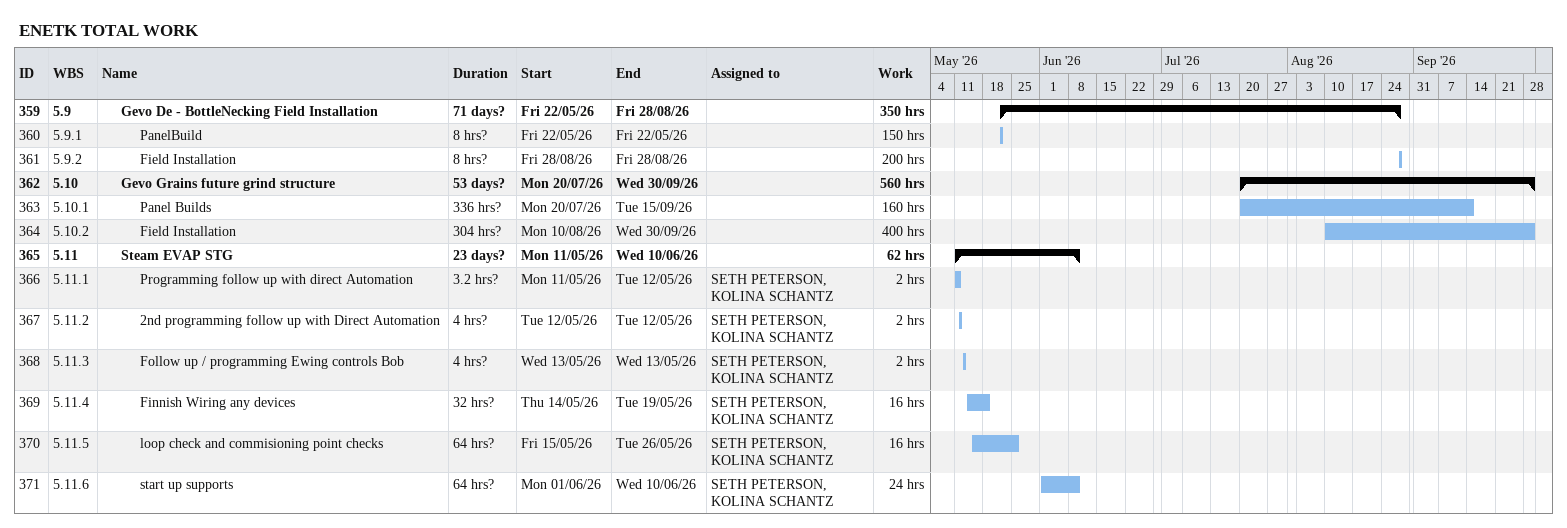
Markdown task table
ENETK TOTAL WORK

| ID | WBS | Task | Duration | Start | Finish | Resources | Work (h) |
|---|---|---|---|---|---|---|---|
| 359 | 5.9 | **Gevo De - BottleNecking Field Installation** | 71d? | 2026-05-22 | 2026-08-28 |  | 350 |
| 360 | 5.9.1 | PanelBuild | 8h? | 2026-05-22 | 2026-05-22 |  | 150 |
| 361 | 5.9.2 | Field Installation | 8h? | 2026-08-28 | 2026-08-28 |  | 200 |
| 362 | 5.10 | **Gevo Grains future grind structure** | 53d? | 2026-07-20 | 2026-09-30 |  | 560 |
| 363 | 5.10.1 | Panel Builds | 336h? | 2026-07-20 | 2026-09-15 |  | 160 |
| 364 | 5.10.2 | Field Installation | 304h? | 2026-08-10 | 2026-09-30 |  | 400 |
| 365 | 5.11 | **Steam EVAP STG** | 23d? | 2026-05-11 | 2026-06-10 |  | 62 |
| 366 | 5.11.1 | Programming follow up with direct Automation | 3.2h? | 2026-05-11 | 2026-05-12 | SETH PETERSON, KOLINA SCHANTZ | 2 |
| 367 | 5.11.2 | 2nd programming follow up with Direct Automation | 4h? | 2026-05-12 | 2026-05-12 | SETH PETERSON, KOLINA SCHANTZ | 2 |
| 368 | 5.11.3 | Follow up / programming Ewing controls Bob | 4h? | 2026-05-13 | 2026-05-13 | SETH PETERSON, KOLINA SCHANTZ | 2 |
| 369 | 5.11.4 | Finnish Wiring any devices | 32h? | 2026-05-14 | 2026-05-19 | SETH PETERSON, KOLINA SCHANTZ | 16 |
| 370 | 5.11.5 | loop check and commisioning point checks | 64h? | 2026-05-15 | 2026-05-26 | SETH PETERSON, KOLINA SCHANTZ | 16 |
| 371 | 5.11.6 | start up supports | 64h? | 2026-06-01 | 2026-06-10 | SETH PETERSON, KOLINA SCHANTZ | 24 |
